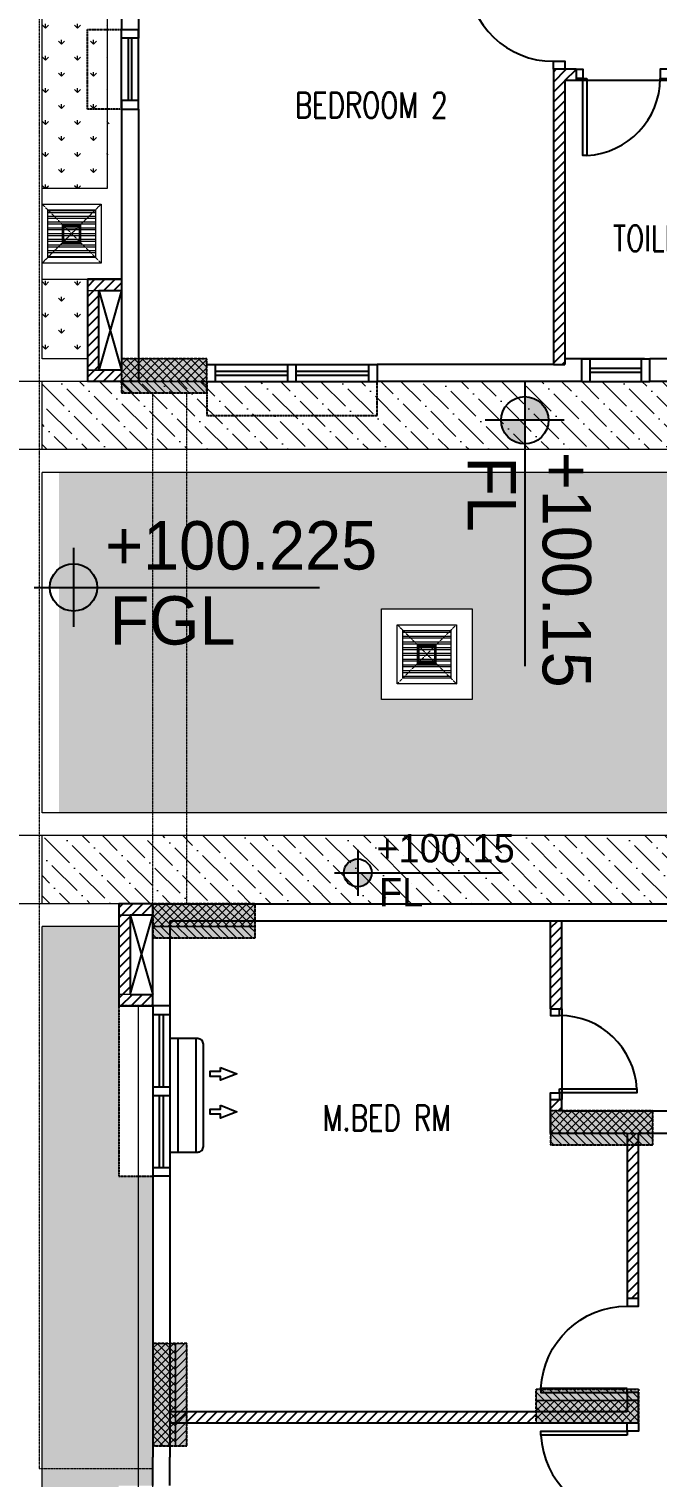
# Model space of a CAD drawing. Header units: millimetres. Extents: x 7964926 to 16080295, y -6277184 to -2986664.
# Drawn here: x 8061721 to 8067249, y -3132235 to -3119480 of the extents above; entities that cross this region are included whole.
import ezdxf

# ---------------------------------------------------------------- set-up
doc = ezdxf.new("R2010")
doc.units = ezdxf.units.MM
doc.header["$LTSCALE"] = 2000
doc.header["$MEASUREMENT"] = 0
for name, pattern in [('( Hidden )', [0.375, 0.25, -0.125]), ('1', [0, 0, 0]), ('DASHED2', [0.375, 0.25, -0.125]), ('HIDDEN', [0.375, 0.25, -0.125])]:
    doc.linetypes.add(name, pattern=pattern)
for name, color, linetype in [('a-AC units', 7, 'Continuous'), ('a-chajja', 2, 'HIDDEN'), ('a-col', 8, 'DASHED2'), ('a-cutout', 8, 'Continuous'), ('a-door', 8, 'Continuous'), ('a-ele 1', 8, 'Continuous'), ('a-hat col', 252, 'Continuous'), ('a-hatch wall', 8, 'Continuous'), ('a-text m', 8, 'Continuous'), ('a-tile drop', 1, 'Continuous'), ('a-wall', 8, 'Continuous'), ('a-window', 8, 'Continuous'), ('L-FL', 7, 'Continuous')]:
    doc.layers.add(name, color=color, linetype=linetype)
for name, color, linetype, lineweight in [('L - paving', 9, 'Continuous', 5), ('L-CHAMBERS', 50, 'Continuous', 5), ('L-CORECUT', 4, 'Continuous', 5), ('L-ELE 1', 24, 'Continuous', 20), ('L-ELE 2', 30, 'Continuous', 15), ('L-Paver 400x400', 250, '1', 13), ('L-SHRUBS', 96, 'Continuous', 18), ('STR-Capital', 8, 'Continuous', 15), ('STR-Column', 250, 'Continuous', 15), ('STR-Column Hatch', 250, 'Continuous', 15), ('STR-Podium Beam', 8, 'Continuous', 15), ('STR-RCC Up Stand', 250, 'Continuous', 15)]:
    doc.layers.add(name, color=color, linetype=linetype, lineweight=lineweight)
doc.styles.add('a-100 txt m', font='romans.shx', dxfattribs={"width": 0.75, "height": 300})
doc.styles.add('Century Gothic', font='GOTHIC.TTF')
doc.styles.get("Standard").update_dxf_attribs({"font": 'romans.shx', "width": 0.75})
pattern_1 = [(45, (1424320.437, 166168.526), (-44.1941738, 44.1941738), [])]
pattern_2 = [(45, (5551526.44, -3628898.786), (-35.3553391, 35.3553391), []), (135, (5551526.44, -3628898.786), (-35.3553391, -35.3553391), [])]
pattern_3 = [(315, (7565697.237, -611100.35), (35.3553391, 35.3553391), []), (45, (7565697.237, -611100.35), (-35.3553391, 35.3553391), [])]
pattern_4 = [(315, (7565972.237, -615900.35), (35.3553391, 35.3553391), []), (45, (7565972.237, -615900.35), (-35.3553391, 35.3553391), [])]
pattern_5 = [(315, (7569472.237, -617725.35), (35.3553391, 35.3553391), []), (45, (7569472.237, -617725.35), (-35.3553391, 35.3553391), [])]
pattern_6 = [(315, (7569247.237, -620275.35), (35.3553391, 35.3553391), []), (45, (7569247.237, -620275.35), (-35.3553391, 35.3553391), [])]
pattern_7 = [(45, (5565638.427, -3520768.836), (-35.3553391, 35.3553391), [])]
pattern_8 = [(315, (7674102.187, -630012.335), (35.3553391, 35.3553391), [])]
pattern_9 = [(315, (7677602.187, -631837.335), (35.3553391, 35.3553391), [])]
pattern_10 = [(315, (7677377.186, -634087.335), (35.3553391, 35.3553391), [])]
pattern_11 = [(315, (7673827.187, -625212.335), (35.3553391, 35.3553391), [])]
pattern_12 = [(0, (63222.506, 26986.99), (1e-14, 50.625), []), (0, (63239.38, 26970.116), (1e-14, 50.625), [])]

# ---------------------------------------------------------------- blocks, each defined once
blk = doc.blocks.new('basement - column')
at = {"layer": 'a-hat col'}
h = blk.add_hatch(color=256, dxfattribs=at)
h.dxf.hatch_style = 1
h.paths.add_polyline_path([(75200, -36324), (74450, -36324), (74450, -36624), (75200, -36624)])
h = blk.add_hatch(color=256, dxfattribs=at)
h.dxf.hatch_style = 1
h.paths.add_polyline_path([(75625, -41124), (74725, -41124), (74725, -41424), (75625, -41424)])
h = blk.add_hatch(color=256, dxfattribs=at)
h.dxf.hatch_style = 1
h.paths.add_polyline_path([(79125, -42949), (78225, -42949), (78225, -43249), (79125, -43249)])
h = blk.add_hatch(color=256, dxfattribs=at)
h.dxf.hatch_style = 1
h.paths.add_polyline_path([(75025, -44999), (74725, -44999), (74725, -45899), (75025, -45899)])
h = blk.add_hatch(color=256, dxfattribs=at)
h.dxf.hatch_style = 1
h.paths.add_polyline_path([(78100, -45399), (79000, -45399), (79000, -45699), (78100, -45699)])
at = {"layer": 'a-col', "linetype": 'DASHED2', "ltscale": 0.001}
for points in [[(74450, -36324), (74450, -36624), (75200, -36624), (75200, -36324)], [(74725, -41124), (74725, -41424), (75625, -41424), (75625, -41124)], [(78225, -42949), (78225, -43249), (79125, -43249), (79125, -42949)], [(74725, -45899), (75025, -45899), (75025, -44999), (74725, -44999)], [(78100, -45399), (79000, -45399), (79000, -45699), (78100, -45699)]]:
    blk.add_lwpolyline(points, close=True, dxfattribs=at)
blk = doc.blocks.new('finish lvl')
h = blk.add_hatch(color=256)
edge = h.paths.add_edge_path()
edge.add_ellipse((0.0378, 0.003), major_axis=(-0.0305, 0.0305), ratio=1, start_angle=-45, end_angle=45)
edge.add_line((-0.0053, 0.003), (0.0378, 0.003))
edge.add_line((0.0378, 0.003), (0.0378, 0.0461))
edge = h.paths.add_edge_path()
edge.add_ellipse((0.0378, 0.003), major_axis=(-0.0305, 0.0305), ratio=1, start_angle=135, end_angle=225)
edge.add_line((0.0809, 0.003), (0.0378, 0.003))
edge.add_line((0.0378, 0.003), (0.0378, -0.0401))
for p, q in [((0.0378, 0.0748), (0.0378, -0.0688)), ((-0.034, 0.003), (0.4857, 0.003))]:
    blk.add_line(p, q)
blk.add_ellipse((0.0378, 0.003), major_axis=(-0.0305, 0.0305), ratio=1, start_param=1.570796326794534, end_param=7.85398163397412)
at = {"layer": 'L-FL'}
for tag, p in [('%%P0.00', (0.1256, 0.0357)), ('FIN.LVL.', (0.1075, -0.103))]:
    blk.add_attdef(tag, p, '', height=0.08, dxfattribs=at)
blk = doc.blocks.new('*U160')
for points in [[(0, 80), (60, 80), (60, 0), (0, 0)], [(800, 80), (740, 80), (740, 0), (800, 0)]]:
    blk.add_lwpolyline(points)
blk.add_lwpolyline([(95, 0), (95, -679), (60, -679), (60, 0)], close=True)
blk.add_arc((57, 2), 683, 273.153, 359.7973)
blk = doc.blocks.new('*U161')
blk.add_line((70, 0), (70, 0))
blk.add_lwpolyline([(795, 100), (795, 859), (830, 859), (830, 100)], close=True)
for points in [[(0, 100), (70, 100), (70, 0), (0, 0)], [(900, 0), (830, 0), (830, 100), (900, 100)]]:
    blk.add_lwpolyline(points)
blk.add_arc((830, 100), 760, 92.6396, 180)
blk = doc.blocks.new('AC IDU')
at = {"color": 8}
for p, q in [((419493, 283872), (419493, 284872)), ((419651, 283872), (419651, 284872))]:
    blk.add_line(p, q, dxfattribs=at)
blk.add_lwpolyline([(419423, 284872), (419668, 284872, -0.414214), (419718, 284822), (419718, 283922, -0.414214), (419668, 283872), (419423, 283872)], format="xyb", close=True, dxfattribs=at)
at = {"color": 252}
for points in [[(419867, 284460), (420012, 284516), (419867, 284573), (419867, 284539), (419776, 284539), (419776, 284494), (419867, 284494)], [(419867, 284126), (420012, 284183), (419867, 284239), (419867, 284205), (419776, 284205), (419776, 284160), (419867, 284160)]]:
    blk.add_lwpolyline(points, close=True, dxfattribs=at)
blk = doc.blocks.new('block 2')
at = {"layer": 'a-hatch wall'}
h = blk.add_hatch(dxfattribs=at)
h.set_pattern_fill('ANSI31', color=256, scale=500)
h.set_pattern_definition(pattern_1)
h.paths.add_polyline_path([(8144019, -2883280), (8144119, -2883280), (8144119, -2883180), (8143919, -2883180), (8143919, -2883630), (8143919, -2885150), (8143919, -2885600), (8143919, -2885780), (8144019, -2885780)])
h = blk.add_hatch(dxfattribs=at)
h.set_pattern_fill('ANSI31', color=256, scale=500)
h.set_pattern_definition(pattern_1)
h.paths.add_polyline_path([(8140119, -2885830), (8139919, -2885830), (8139919, -2885130), (8140119, -2885130), (8140119, -2885030), (8139819, -2885030), (8139819, -2885930), (8140119, -2885930)])
h = blk.add_hatch(dxfattribs=at)
h.set_pattern_fill('ANSI31', color=256, scale=500)
h.set_pattern_definition(pattern_1)
h.paths.add_polyline_path([(8140194, -2890630), (8140394, -2890630), (8140394, -2890530), (8140094, -2890530), (8140094, -2891430), (8140394, -2891430), (8140394, -2891330), (8140194, -2891330)])
h = blk.add_hatch(dxfattribs=at)
h.set_pattern_fill('ANSI31', color=256, scale=500)
h.set_pattern_definition(pattern_1)
h.paths.add_polyline_path([(8143994, -2890680), (8143894, -2890680), (8143894, -2891455), (8143994, -2891455)])
h = blk.add_hatch(dxfattribs=at)
h.set_pattern_fill('ANSI31', color=256, scale=500)
h.set_pattern_definition(pattern_1)
h.paths.add_polyline_path([(8143994, -2892255), (8143894, -2892255), (8143894, -2892355), (8143994, -2892355)])
h = blk.add_hatch(dxfattribs=at)
h.set_pattern_fill('ANSI31', color=256, scale=500)
h.set_pattern_definition(pattern_1)
h.paths.add_polyline_path([(8144669, -2892555), (8144569, -2892555), (8144569, -2894005), (8144669, -2894005)])
h = blk.add_hatch(dxfattribs=at)
h.set_pattern_fill('ANSI31', color=256, scale=500)
h.set_pattern_definition(pattern_1)
h.paths.add_polyline_path([(8143769, -2895005), (8140594, -2895005), (8140594, -2895105), (8143769, -2895105)])
at = {"layer": 'a-chajja', "ltscale": 0.005}
for points in [[(8140119, -2883530), (8139819, -2883530), (8139819, -2882830), (8140119, -2882830)], [(8140869, -2885930), (8140869, -2886230), (8142369, -2886230), (8142369, -2885930)], [(8140394, -2891430), (8140094, -2891430), (8140094, -2892930), (8140394, -2892930)]]:
    blk.add_lwpolyline(points, dxfattribs=at)
at = {"layer": 'a-cutout', "linetype": 'HIDDEN', "ltscale": 1000}
for p, q in [((8140119, -2885130), (8139919, -2885830)), ((8139919, -2885130), (8140119, -2885830)), ((8140194, -2890630), (8140394, -2891330)), ((8140194, -2891330), (8140394, -2890630))]:
    blk.add_line(p, q, dxfattribs=at)
at = {"layer": 'a-tile drop', "color": 8}
for p, q in [((8144919, -2883280), (8144119, -2883280)), ((8143994, -2891455), (8143994, -2892255))]:
    blk.add_line(p, q, dxfattribs=at)
at = {"layer": 'a-wall'}
for p, q in [((8140119, -2882130), (8140119, -2882830)), ((8140269, -2882280), (8140269, -2882830)), ((8140119, -2882830), (8140269, -2882830)), ((8143919, -2883180), (8143919, -2885780)), ((8144119, -2883180), (8143919, -2883180)), ((8144119, -2883180), (8144119, -2883280)), ((8144019, -2883280), (8144019, -2885780)), ((8144119, -2883280), (8144019, -2883280)), ((8140119, -2883530), (8140269, -2883530)), ((8140119, -2883530), (8140119, -2885830)), ((8140119, -2883530), (8140269, -2883530)), ((8140269, -2883530), (8140269, -2885930)), ((8140119, -2885030), (8139819, -2885030)), ((8139819, -2885030), (8139819, -2885930)), ((8140119, -2885030), (8140119, -2885030)), ((8140269, -2885030), (8140269, -2885780)), ((8139919, -2885830), (8139919, -2885130)), ((8139919, -2885130), (8140119, -2885130)), ((8144720, -2885730), (8144019, -2885730)), ((8144169, -2885930), (8144169, -2885730)), ((8145569, -2885730), (8144769, -2885730)), ((8144769, -2885930), (8144769, -2885730)), ((8140119, -2885830), (8139919, -2885830)), ((8142369, -2885780), (8142369, -2885930)), ((8143919, -2885780), (8142369, -2885780)), ((8143919, -2885780), (8144019, -2885780)), ((8140269, -2885930), (8139819, -2885930)), ((8144169, -2885930), (8142369, -2885930)), ((8145819, -2885930), (8144769, -2885930)), ((8140394, -2890530), (8140094, -2890530)), ((8140094, -2890530), (8140094, -2891430)), ((8140394, -2890530), (8146669, -2890530)), ((8140394, -2891430), (8140394, -2890530)), ((8140394, -2890630), (8140194, -2890630)), ((8140194, -2890630), (8140194, -2891330)), ((8140544, -2890680), (8140544, -2891430)), ((8140544, -2890680), (8146444, -2890680)), ((8143894, -2891455), (8143894, -2890680)), ((8143994, -2891455), (8143994, -2890680)), ((8140194, -2891330), (8140394, -2891330)), ((8140094, -2891430), (8140394, -2891430)), ((8140544, -2891430), (8140394, -2891430)), ((8143894, -2891455), (8143994, -2891455)), ((8143894, -2892555), (8143894, -2892255)), ((8143894, -2892255), (8143994, -2892255)), ((8143994, -2892355), (8143994, -2892255)), ((8143994, -2892355), (8146444, -2892355)), ((8144569, -2892555), (8143894, -2892555)), ((8144569, -2892555), (8144569, -2894005)), ((8149244, -2892555), (8144669, -2892555)), ((8144669, -2894005), (8144669, -2892555)), ((8140394, -2892930), (8140394, -2895405)), ((8140544, -2892930), (8140394, -2892930)), ((8140544, -2892930), (8140544, -2895405)), ((8144569, -2894005), (8144669, -2894005)), ((8140544, -2894405), (8140544, -2895005)), ((8144569, -2894905), (8144569, -2895005)), ((8144669, -2894905), (8144569, -2894905)), ((8144669, -2895105), (8144669, -2894905)), ((8140394, -2895005), (8140394, -2895405)), ((8144569, -2895005), (8140544, -2895005)), ((8140544, -2895105), (8140544, -2895405)), ((8144669, -2895105), (8140544, -2895105)), ((8140394, -2895655), (8140394, -2895405)), ((8140544, -2895655), (8140544, -2895405))]:
    blk.add_line(p, q, dxfattribs=at)
at = {"layer": 'a-window'}
for p, q in [((8140119, -2883530), (8140119, -2882830)), ((8140179, -2883455), (8140179, -2882905)), ((8140209, -2883455), (8140209, -2882905)), ((8140269, -2883530), (8140269, -2882830)), ((8144169, -2885730), (8144769, -2885730)), ((8144244, -2885930), (8144244, -2885730)), ((8144694, -2885930), (8144694, -2885730)), ((8140869, -2885780), (8142369, -2885780)), ((8140944, -2885930), (8140944, -2885780)), ((8140944, -2885838), (8141581, -2885838)), ((8140944, -2885873), (8141581, -2885873)), ((8141581, -2885930), (8141581, -2885780)), ((8141656, -2885930), (8141656, -2885780)), ((8141656, -2885838), (8142294, -2885838)), ((8141656, -2885873), (8142294, -2885873)), ((8142294, -2885930), (8142294, -2885780)), ((8144244, -2885813), (8144694, -2885813)), ((8144244, -2885848), (8144694, -2885848)), ((8140869, -2885930), (8142369, -2885930)), ((8144169, -2885930), (8144769, -2885930)), ((8140394, -2891430), (8140394, -2892930)), ((8140544, -2891430), (8140544, -2892930)), ((8140394, -2891505), (8140544, -2891505)), ((8140451, -2891505), (8140451, -2892143)), ((8140486, -2891505), (8140486, -2892143)), ((8140394, -2892143), (8140544, -2892143)), ((8140394, -2892218), (8140544, -2892218)), ((8140451, -2892218), (8140451, -2892855)), ((8140486, -2892218), (8140486, -2892855)), ((8140394, -2892855), (8140544, -2892855))]:
    blk.add_line(p, q, dxfattribs=at)
for points in [[(8140269, -2882830), (8140269, -2882905), (8140119, -2882905), (8140119, -2882830)], [(8140269, -2883530), (8140269, -2883455), (8140119, -2883455), (8140119, -2883530)]]:
    blk.add_lwpolyline(points, dxfattribs=at)
at = {"layer": 'a-AC units', "xscale": -1, "rotation": 180}
blk.add_blockref('AC IDU', (7721121, -2607846), dxfattribs=at)
at = {"layer": 'a-door', "rotation": 90}
for name, p in [('*U161', (8144019, -2883180)), ('*U160', (8143974, -2892255)), ('*U161', (8144669, -2896005))]:
    blk.add_blockref(name, p, dxfattribs=at)
at = {"layer": 'a-door'}
blk.add_blockref('*U160', (8144119, -2883260), dxfattribs=at)
at = {"layer": 'a-door', "xscale": -1.000000000000002, "rotation": 90}
blk.add_blockref('*U161', (8144669, -2894005), dxfattribs=at)
blk = doc.blocks.new('CHAMBERS')
at = {"layer": 'L-Paver 400x400', "true_color": 0x636466}
h = blk.add_hatch(dxfattribs=at)
h.set_pattern_fill('ANSI32', color=251, scale=135, angle=315)
h.set_pattern_definition([(0, (0.48, 1.42), (1e-14, 50.625), []), (0, (17.355, -15.46), (1e-14, 50.625), [])])
h.paths.add_polyline_path([(7999084, -3148058), (7998664, -3148058), (7998664, -3148478), (7999084, -3148478)])
at = {"layer": 'L-CHAMBERS', "color": 42}
for points in [[(7999274, -3148668), (7998474, -3148668), (7998474, -3147868), (7999274, -3147868)], [(7999134, -3148528), (7998614, -3148528), (7998614, -3148008), (7999134, -3148008)], [(7999084, -3148478), (7998664, -3148478), (7998664, -3148058), (7999084, -3148058)]]:
    blk.add_lwpolyline(points, close=True, dxfattribs=at)
at = {"layer": 'L-Paver 400x400', "color": 251, "linetype": '( Hidden )', "ltscale": 0.005, "true_color": 0x636466}
for p, q in [((7998614, -3148008), (7999134, -3148528)), ((7998614, -3148528), (7999134, -3148008))]:
    blk.add_line(p, q, dxfattribs=at)

msp = doc.modelspace()

# ---------------------------------------------------------------- hatches: boundary and pattern name
at = {"layer": 'L - paving'}
h = msp.add_hatch(dxfattribs=at)
h.set_pattern_fill('ANSI36', color=256, scale=1000, angle=90)
h.set_pattern_definition([(135, (-1704.11, 200), (-243.067956, 66.2912607), [312.5, -62.5, 0, -62.5])])
h.paths.add_polyline_path([(8070211.3, -3122585), (8066481.9, -3122585), (8066481.9, -3122585), (8065581.9, -3122585), (8063286.3, -3122585), (8063082, -3122585), (8062236.3, -3122585), (8062032.5, -3122585), (8061892, -3122585), (8061858.8, -3122585), (8061829.9, -3122585), (8061836.3, -3122585), (8061836.3, -3122885), (8061836.3, -3123185), (8070211.3, -3123185)])
h = msp.add_hatch(dxfattribs=at)
h.set_pattern_fill('ANSI36', color=256, scale=1000, angle=90)
h.set_pattern_definition([(135, (0.13, -1e-05), (-243.067956, 66.2912607), [312.5, -62.5, 0, -62.5])])
h.paths.add_polyline_path([(8068411.3, -3126585), (8061836.3, -3126585), (8061836.3, -3127185), (8062511.3, -3127185), (8068411.3, -3127185)])
at = {"layer": 'L-Paver 400x400', "true_color": 0x636466}
h = msp.add_hatch(dxfattribs=at)
h.set_pattern_fill('ANSI32', color=251, scale=135, angle=315)
h.set_pattern_definition(pattern_12)
h.paths.add_polyline_path([(8062306.3, -3121072.1), (8061886.3, -3121072.1), (8061886.3, -3121492.1), (8062306.3, -3121492.1)])
h = msp.add_hatch(dxfattribs=at)
h.set_pattern_fill('ANSI32', color=251, scale=135, angle=315)
h.set_pattern_definition(pattern_12)
h.paths.add_polyline_path([(8062306.3, -3121072.1), (8061886.3, -3121072.1), (8061886.3, -3121492.1), (8062306.3, -3121492.1)])
at = {"layer": 'L-SHRUBS'}
h = msp.add_hatch(dxfattribs=at)
h.set_pattern_fill('GRASS', color=256, scale=200)
h.paths.add_polyline_path([(8062536.3, -3121682.1), (8061836.3, -3121682.1), (8061836.3, -3122385), (8062236.3, -3122385), (8062236.3, -3121685), (8062536.3, -3121685)])
h.paths.add_polyline_path([(8061836.3, -3120882.1), (8062411.1, -3120882.1), (8062429, -3120185), (8062411.1, -3120185), (8062411.1, -3119485), (8062411.1, -3119485), (8062411.1, -3119085), (8062411.3, -3119085), (8062411.3, -3118785), (8062536.3, -3115885), (8062236.3, -3115885), (8062236.3, -3115185), (8061836.3, -3115185)])
h = msp.add_hatch(dxfattribs=at)
h.set_pattern_fill('GRASS', color=256, scale=200)
h.paths.add_polyline_path([(8074136.1, -3125935), (8074137, -3124989), (8069611.3, -3124984.3), (8069611.3, -3123385), (8061986.3, -3123385), (8061986.3, -3126385), (8068411.3, -3126385), (8068411.3, -3126060), (8069011.1, -3126060), (8069011.1, -3125935)])
h.paths.add_polyline_path([(8065622.8, -3125386.7), (8064822.8, -3125386.7), (8064822.8, -3124586.7), (8065622.8, -3124586.7)], flags=16)
h = msp.add_hatch(dxfattribs=at)
h.set_pattern_fill('GRASS', color=256, scale=200)
edge = h.paths.add_edge_path()
edge.add_line((8062511.3, -3135410), (8062511.3, -3134510))
edge.add_line((8062511.3, -3134510), (8062811.2, -3134510))
edge.add_line((8062811.2, -3134510), (8062811.2, -3134510))
edge.add_line((8062811.2, -3134510), (8062811.2, -3133010))
edge.add_line((8062811.2, -3133010), (8062511.3, -3133010))
edge.add_line((8062511.3, -3133010), (8062511.3, -3132310))
edge.add_line((8062511.3, -3132310), (8062811.3, -3132310))
edge.add_line((8062811.3, -3132310), (8062811.3, -3131960))
edge.add_line((8062811.3, -3131960), (8062811.2, -3131960))
edge.add_line((8062811.2, -3131960), (8062811.2, -3131060))
edge.add_line((8062811.2, -3131060), (8062811.2, -3129585))
edge.add_line((8062811.2, -3129585), (8062511.3, -3129585))
edge.add_line((8062511.3, -3129585), (8062511.3, -3128085))
edge.add_line((8062511.3, -3128085), (8062511.3, -3127385))
edge.add_line((8062511.3, -3127385), (8061986.3, -3127385))
edge.add_line((8061986.3, -3127385), (8061836.3, -3127385))
edge.add_line((8061836.3, -3127385), (8061836.3, -3137035))
edge.add_line((8061836.3, -3137035), (8061986.3, -3137035))
edge.add_arc((8063786.3, -3137035), 1800, 180, 223.98291)
edge.add_line((8062491.1, -3138285), (8062511.3, -3138285))
edge.add_line((8062511.3, -3138285), (8062511.3, -3136260))
edge.add_line((8062511.3, -3136260), (8066436.1, -3136260))
edge.add_line((8066436.1, -3136260), (8066436.2, -3135535))
edge.add_line((8066436.2, -3135535), (8062811.3, -3135535))
edge.add_line((8062811.3, -3135535), (8062511.3, -3135410))
h.paths.add_polyline_path([(8061973.6, -3136110.7), (8062773.6, -3136110.7), (8062773.6, -3135310.7), (8061973.6, -3135310.7)], flags=16)
at = {"layer": 'STR-Column Hatch'}
h = msp.add_hatch(dxfattribs=at)
h.set_pattern_fill('ANSI37', color=250, scale=400, angle=-90)
h.set_pattern_definition(pattern_3)
h.paths.add_polyline_path([(8062536.1, -3122385), (8062536.1, -3122585), (8063286.1, -3122585), (8063286.1, -3122385)])
h = msp.add_hatch(dxfattribs=at)
h.set_pattern_fill('ANSI37', color=250, scale=400, angle=-90)
h.set_pattern_definition(pattern_3)
h.paths.add_polyline_path([(8062536.1, -3122385), (8062536.1, -3122585), (8063286.1, -3122585), (8063286.1, -3122385)])
h = msp.add_hatch(dxfattribs=at)
h.set_pattern_fill('ANSI37', color=250, scale=400, angle=-90)
h.set_pattern_definition(pattern_3)
h.paths.add_polyline_path([(8062536.1, -3122385), (8062536.1, -3122585), (8063286.1, -3122585), (8063286.1, -3122385)])
h = msp.add_hatch(dxfattribs=at)
h.set_pattern_fill('ANSI37', color=250, scale=400, angle=-90)
h.set_pattern_definition(pattern_3)
h.paths.add_polyline_path([(8062536.1, -3122385), (8062536.1, -3122585), (8063286.1, -3122585), (8063286.1, -3122385)])
h = msp.add_hatch(dxfattribs=at)
h.set_pattern_fill('ANSI31', color=250, scale=400, angle=-90)
h.set_pattern_definition(pattern_11)
h.paths.add_polyline_path([(8062536.1, -3122585), (8062536.1, -3122685), (8063286.1, -3122685), (8063286.1, -3122585)])
h = msp.add_hatch(dxfattribs=at)
h.set_pattern_fill('ANSI31', color=250, scale=400, angle=-90)
h.set_pattern_definition(pattern_11)
h.paths.add_polyline_path([(8062536.1, -3122585), (8062536.1, -3122685), (8063286.1, -3122685), (8063286.1, -3122585)])
h = msp.add_hatch(dxfattribs=at)
h.set_pattern_fill('ANSI37', color=250, scale=400, angle=-90)
h.set_pattern_definition(pattern_4)
h.paths.add_polyline_path([(8062811.1, -3127185), (8062811.1, -3127385), (8063711.1, -3127385), (8063711.1, -3127185)])
h = msp.add_hatch(dxfattribs=at)
h.set_pattern_fill('ANSI37', color=250, scale=400, angle=-90)
h.set_pattern_definition(pattern_4)
h.paths.add_polyline_path([(8062811.1, -3127185), (8062811.1, -3127385), (8063711.1, -3127385), (8063711.1, -3127185)])
h = msp.add_hatch(dxfattribs=at)
h.set_pattern_fill('ANSI37', color=250, scale=400, angle=-90)
h.set_pattern_definition(pattern_4)
h.paths.add_polyline_path([(8062811.1, -3127185), (8062811.1, -3127385), (8063711.1, -3127385), (8063711.1, -3127185)])
h = msp.add_hatch(dxfattribs=at)
h.set_pattern_fill('ANSI37', color=250, scale=400, angle=-90)
h.set_pattern_definition(pattern_4)
h.paths.add_polyline_path([(8062811.1, -3127185), (8062811.1, -3127385), (8063711.1, -3127385), (8063711.1, -3127185)])
h = msp.add_hatch(dxfattribs=at)
h.set_pattern_fill('ANSI31', color=250, scale=400, angle=-90)
h.set_pattern_definition(pattern_8)
h.paths.add_polyline_path([(8062811.1, -3127385), (8062811.1, -3127485), (8063711.1, -3127485), (8063711.1, -3127385)])
h = msp.add_hatch(dxfattribs=at)
h.set_pattern_fill('ANSI31', color=250, scale=400, angle=-90)
h.set_pattern_definition(pattern_8)
h.paths.add_polyline_path([(8062811.1, -3127385), (8062811.1, -3127485), (8063711.1, -3127485), (8063711.1, -3127385)])
h = msp.add_hatch(dxfattribs=at)
h.set_pattern_fill('ANSI37', color=250, scale=400, angle=-90)
h.set_pattern_definition(pattern_5)
h.paths.add_polyline_path([(8066311.1, -3129010), (8066311.1, -3129210), (8067211.1, -3129210), (8067211.1, -3129010)])
h = msp.add_hatch(dxfattribs=at)
h.set_pattern_fill('ANSI37', color=250, scale=400, angle=-90)
h.set_pattern_definition(pattern_5)
h.paths.add_polyline_path([(8066311.1, -3129010), (8066311.1, -3129210), (8067211.1, -3129210), (8067211.1, -3129010)])
h = msp.add_hatch(dxfattribs=at)
h.set_pattern_fill('ANSI37', color=250, scale=400, angle=-90)
h.set_pattern_definition(pattern_5)
h.paths.add_polyline_path([(8066311.1, -3129010), (8066311.1, -3129210), (8067211.1, -3129210), (8067211.1, -3129010)])
h = msp.add_hatch(dxfattribs=at)
h.set_pattern_fill('ANSI37', color=250, scale=400, angle=-90)
h.set_pattern_definition(pattern_5)
h.paths.add_polyline_path([(8066311.1, -3129010), (8066311.1, -3129210), (8067211.1, -3129210), (8067211.1, -3129010)])
h = msp.add_hatch(dxfattribs=at)
h.set_pattern_fill('ANSI31', color=250, scale=400, angle=-90)
h.set_pattern_definition(pattern_9)
h.paths.add_polyline_path([(8066311.1, -3129210), (8066311.1, -3129310), (8067211.1, -3129310), (8067211.1, -3129210)])
h = msp.add_hatch(dxfattribs=at)
h.set_pattern_fill('ANSI31', color=250, scale=400, angle=-90)
h.set_pattern_definition(pattern_9)
h.paths.add_polyline_path([(8066311.1, -3129210), (8066311.1, -3129310), (8067211.1, -3129310), (8067211.1, -3129210)])
h = msp.add_hatch(dxfattribs=at)
h.set_pattern_fill('ANSI37', color=250, scale=400)
h.set_pattern_definition(pattern_2)
h.paths.add_polyline_path([(8062811.1, -3131960), (8063011.1, -3131960), (8063011.1, -3131060), (8062811.1, -3131060)])
h = msp.add_hatch(dxfattribs=at)
h.set_pattern_fill('ANSI37', color=250, scale=400)
h.set_pattern_definition(pattern_2)
h.paths.add_polyline_path([(8062811.1, -3131960), (8063011.1, -3131960), (8063011.1, -3131060), (8062811.1, -3131060)])
h = msp.add_hatch(dxfattribs=at)
h.set_pattern_fill('ANSI37', color=250, scale=400)
h.set_pattern_definition(pattern_2)
h.paths.add_polyline_path([(8062811.1, -3131960), (8063011.1, -3131960), (8063011.1, -3131060), (8062811.1, -3131060)])
h = msp.add_hatch(dxfattribs=at)
h.set_pattern_fill('ANSI37', color=250, scale=400)
h.set_pattern_definition(pattern_2)
h.paths.add_polyline_path([(8062811.1, -3131960), (8063011.1, -3131960), (8063011.1, -3131060), (8062811.1, -3131060)])
h = msp.add_hatch(dxfattribs=at)
h.set_pattern_fill('ANSI31', color=250, scale=400)
h.set_pattern_definition(pattern_7)
h.paths.add_polyline_path([(8063011.1, -3131960), (8063111.1, -3131960), (8063111.1, -3131060), (8063011.1, -3131060)])
h = msp.add_hatch(dxfattribs=at)
h.set_pattern_fill('ANSI31', color=250, scale=400)
h.set_pattern_definition(pattern_7)
h.paths.add_polyline_path([(8063011.1, -3131960), (8063111.1, -3131960), (8063111.1, -3131060), (8063011.1, -3131060)])
h = msp.add_hatch(dxfattribs=at)
h.set_pattern_fill('ANSI31', color=250, scale=400, angle=-90)
h.set_pattern_definition(pattern_10)
h.paths.add_polyline_path([(8066186.1, -3131460), (8066186.1, -3131560), (8067086.1, -3131560), (8067086.1, -3131460)])
h = msp.add_hatch(dxfattribs=at)
h.set_pattern_fill('ANSI31', color=250, scale=400, angle=-90)
h.set_pattern_definition(pattern_10)
h.paths.add_polyline_path([(8066186.1, -3131460), (8066186.1, -3131560), (8067086.1, -3131560), (8067086.1, -3131460)])
h = msp.add_hatch(dxfattribs=at)
h.set_pattern_fill('ANSI37', color=250, scale=400, angle=-90)
h.set_pattern_definition(pattern_6)
h.paths.add_polyline_path([(8066186.1, -3131560), (8066186.1, -3131760), (8067086.1, -3131760), (8067086.1, -3131560)])
h = msp.add_hatch(dxfattribs=at)
h.set_pattern_fill('ANSI37', color=250, scale=400, angle=-90)
h.set_pattern_definition(pattern_6)
h.paths.add_polyline_path([(8066186.1, -3131560), (8066186.1, -3131760), (8067086.1, -3131760), (8067086.1, -3131560)])
h = msp.add_hatch(dxfattribs=at)
h.set_pattern_fill('ANSI37', color=250, scale=400, angle=-90)
h.set_pattern_definition(pattern_6)
h.paths.add_polyline_path([(8066186.1, -3131560), (8066186.1, -3131760), (8067086.1, -3131760), (8067086.1, -3131560)])
h = msp.add_hatch(dxfattribs=at)
h.set_pattern_fill('ANSI37', color=250, scale=400, angle=-90)
h.set_pattern_definition(pattern_6)
h.paths.add_polyline_path([(8066186.1, -3131560), (8066186.1, -3131760), (8067086.1, -3131760), (8067086.1, -3131560)])

# ---------------------------------------------------------------- linework, layer by layer
at = {"layer": 'L-CHAMBERS', "color": 42}
msp.add_lwpolyline([(8061836.3, -3120882.1), (8062411.3, -3120882.1)], dxfattribs=at)
for points in [[(8062356.3, -3121542.1), (8061836.3, -3121542.1), (8061836.3, -3121022.1), (8062356.3, -3121022.1)], [(8062356.3, -3121542.1), (8061836.3, -3121542.1), (8061836.3, -3121022.1), (8062356.3, -3121022.1)], [(8062306.3, -3121492.1), (8061886.3, -3121492.1), (8061886.3, -3121072.1), (8062306.3, -3121072.1)], [(8062306.3, -3121492.1), (8061886.3, -3121492.1), (8061886.3, -3121072.1), (8062306.3, -3121072.1)]]:
    msp.add_lwpolyline(points, close=True, dxfattribs=at)
at = {"layer": 'L-CORECUT', "const_width": 25}
for points in [[(8062020.3, -3121210), (8062170.3, -3121210), (8062170.3, -3121360), (8062020.3, -3121360)], [(8062020.3, -3121210), (8062170.3, -3121210), (8062170.3, -3121360), (8062020.3, -3121360)], [(8062020.3, -3121210), (8062170.3, -3121210), (8062170.3, -3121360), (8062020.3, -3121360)], [(8062020.3, -3121210), (8062170.3, -3121210), (8062170.3, -3121360), (8062020.3, -3121360)], [(8065146.9, -3124914.5), (8065296.9, -3124914.5), (8065296.9, -3125064.5), (8065146.9, -3125064.5)]]:
    msp.add_lwpolyline(points, close=True, dxfattribs=at)
at = {"layer": 'L-ELE 1'}
for p, q in [((8062236.3, -3122585), (8061636.3, -3122585)), ((8069811.3, -3123185), (8061636.3, -3123185)), ((8068411.3, -3126585), (8061636.3, -3126585)), ((8062511.3, -3127185), (8061636.3, -3127185))]:
    msp.add_line(p, q, dxfattribs=at)
at = {"layer": 'L-ELE 2'}
for p, q in [((8061836.3, -3122385), (8061836.3, -3115185)), ((8062236.3, -3121685), (8061836.3, -3121685)), ((8062236.3, -3122385), (8061836.3, -3122385)), ((8061836.3, -3123185), (8061836.3, -3122585)), ((8061836.3, -3126385), (8061836.3, -3123385)), ((8069611.3, -3123385), (8061836.3, -3123385)), ((8068411.3, -3126385), (8061836.3, -3126385)), ((8061836.3, -3127185), (8061836.3, -3126585)), ((8061836.3, -3137035), (8061836.3, -3127385)), ((8062511.3, -3127385), (8061836.3, -3127385))]:
    msp.add_line(p, q, dxfattribs=at)
for points in [[(8062411.1, -3120882.1), (8062411.1, -3118785)], [(8062411.3, -3120882.1), (8062411.3, -3118785)], [(8061836.3, -3120882.1), (8062411.3, -3120882.1)], [(8062686.1, -3134510), (8062686.1, -3128085)], [(8075686.3, -3136260), (8066561.1, -3136260), (8066561.3, -3135410), (8062811.1, -3135410), (8062811.1, -3128085)]]:
    msp.add_lwpolyline(points, dxfattribs=at)
at = {"layer": 'L-Paver 400x400', "color": 251, "linetype": '( Hidden )', "ltscale": 0.005, "true_color": 0x636466}
for p, q in [((8061836.3, -3121022.1), (8062356.3, -3121542.1)), ((8061836.3, -3121542.1), (8062356.3, -3121022.1)), ((8061836.3, -3121022.1), (8062356.3, -3121542.1)), ((8061836.3, -3121542.1), (8062356.3, -3121022.1))]:
    msp.add_line(p, q, dxfattribs=at)
at = {"layer": 'STR-Capital', "linetype": 'HIDDEN', "ltscale": 0.005}
for p, q in [((8061811.1, -3087360), (8061811.1, -3132159.6)), ((8061811.1, -3087360), (8061811.1, -3132159.6)), ((8061811.1, -3132159.6), (8062811.1, -3132159.6)), ((8061811.1, -3132159.6), (8062811.1, -3132159.6))]:
    msp.add_line(p, q, dxfattribs=at)
at = {"layer": 'STR-Column', "color": 8}
for points in [[(8062536.1, -3122385), (8062536.1, -3122585), (8063286.1, -3122585), (8063286.1, -3122385)], [(8062536.1, -3122385), (8062536.1, -3122585), (8063286.1, -3122585), (8063286.1, -3122385)], [(8062536.1, -3122385), (8062536.1, -3122585), (8063286.1, -3122585), (8063286.1, -3122385)], [(8062536.1, -3122385), (8062536.1, -3122585), (8063286.1, -3122585), (8063286.1, -3122385)], [(8062536.1, -3122585), (8062536.1, -3122685), (8063286.1, -3122685), (8063286.1, -3122585)], [(8062536.1, -3122585), (8062536.1, -3122685), (8063286.1, -3122685), (8063286.1, -3122585)], [(8062811.1, -3127185), (8062811.1, -3127385), (8063711.1, -3127385), (8063711.1, -3127185)], [(8062811.1, -3127185), (8062811.1, -3127385), (8063711.1, -3127385), (8063711.1, -3127185)], [(8062811.1, -3127185), (8062811.1, -3127385), (8063711.1, -3127385), (8063711.1, -3127185)], [(8062811.1, -3127185), (8062811.1, -3127385), (8063711.1, -3127385), (8063711.1, -3127185)], [(8062811.1, -3127385), (8062811.1, -3127485), (8063711.1, -3127485), (8063711.1, -3127385)], [(8062811.1, -3127385), (8062811.1, -3127485), (8063711.1, -3127485), (8063711.1, -3127385)], [(8066311.1, -3129010), (8066311.1, -3129210), (8067211.1, -3129210), (8067211.1, -3129010)], [(8066311.1, -3129010), (8066311.1, -3129210), (8067211.1, -3129210), (8067211.1, -3129010)], [(8066311.1, -3129010), (8066311.1, -3129210), (8067211.1, -3129210), (8067211.1, -3129010)], [(8066311.1, -3129010), (8066311.1, -3129210), (8067211.1, -3129210), (8067211.1, -3129010)], [(8066311.1, -3129210), (8066311.1, -3129310), (8067211.1, -3129310), (8067211.1, -3129210)], [(8066311.1, -3129210), (8066311.1, -3129310), (8067211.1, -3129310), (8067211.1, -3129210)], [(8062811.1, -3131960), (8063011.1, -3131960), (8063011.1, -3131060), (8062811.1, -3131060)], [(8062811.1, -3131960), (8063011.1, -3131960), (8063011.1, -3131060), (8062811.1, -3131060)], [(8062811.1, -3131960), (8063011.1, -3131960), (8063011.1, -3131060), (8062811.1, -3131060)], [(8062811.1, -3131960), (8063011.1, -3131960), (8063011.1, -3131060), (8062811.1, -3131060)], [(8063011.1, -3131960), (8063111.1, -3131960), (8063111.1, -3131060), (8063011.1, -3131060)], [(8063011.1, -3131960), (8063111.1, -3131960), (8063111.1, -3131060), (8063011.1, -3131060)], [(8066186.1, -3131460), (8066186.1, -3131560), (8067086.1, -3131560), (8067086.1, -3131460)], [(8066186.1, -3131460), (8066186.1, -3131560), (8067086.1, -3131560), (8067086.1, -3131460)], [(8066186.1, -3131560), (8066186.1, -3131760), (8067086.1, -3131760), (8067086.1, -3131560)], [(8066186.1, -3131560), (8066186.1, -3131760), (8067086.1, -3131760), (8067086.1, -3131560)], [(8066186.1, -3131560), (8066186.1, -3131760), (8067086.1, -3131760), (8067086.1, -3131560)], [(8066186.1, -3131560), (8066186.1, -3131760), (8067086.1, -3131760), (8067086.1, -3131560)]]:
    msp.add_lwpolyline(points, close=True, dxfattribs=at)
at = {"layer": 'STR-Podium Beam', "linetype": 'HIDDEN', "lineweight": 5, "ltscale": 0.005}
for p, q in [((8062811.1, -3127185), (8062811.1, -3122685)), ((8062811.1, -3127185), (8062811.1, -3122685)), ((8063111.1, -3127185), (8063111.1, -3122685)), ((8063111.1, -3127185), (8063111.1, -3122685))]:
    msp.add_line(p, q, dxfattribs=at)
at = {"layer": 'STR-RCC Up Stand'}
for points in [[(8062236.1, -3121685), (8062536.1, -3121685), (8062536.1, -3121785), (8062236.1, -3121785)], [(8062236.1, -3121685), (8062536.1, -3121685), (8062536.1, -3121785), (8062236.1, -3121785)], [(8062336.1, -3121785), (8062236.1, -3121785), (8062236.1, -3122485), (8062336.1, -3122485)], [(8062336.1, -3121785), (8062236.1, -3121785), (8062236.1, -3122485), (8062336.1, -3122485)], [(8062236.1, -3122585), (8062536.1, -3122585), (8062536.1, -3122485), (8062236.1, -3122485)], [(8062236.1, -3122585), (8062536.1, -3122585), (8062536.1, -3122485), (8062236.1, -3122485)], [(8062811.1, -3127285), (8062511.1, -3127285), (8062511.1, -3127185), (8062811.1, -3127185)], [(8062811.1, -3127285), (8062511.1, -3127285), (8062511.1, -3127185), (8062811.1, -3127185)], [(8062611.1, -3127985), (8062511.1, -3127985), (8062511.1, -3127285), (8062611.1, -3127285)], [(8062611.1, -3127985), (8062511.1, -3127985), (8062511.1, -3127285), (8062611.1, -3127285)], [(8062511.1, -3128085), (8062811.1, -3128085), (8062811.1, -3127985), (8062511.1, -3127985)], [(8062511.1, -3128085), (8062811.1, -3128085), (8062811.1, -3127985), (8062511.1, -3127985)]]:
    msp.add_lwpolyline(points, close=True, dxfattribs=at)

# ---------------------------------------------------------------- block references
at = {"layer": 'a-ele 1', "lineweight": 25}
msp.add_blockref('block 2', (-77582.5, -236654.6), dxfattribs=at)
at = {"layer": 'L-CHAMBERS', "color": 8}
msp.add_blockref('CHAMBERS', (66348.6, 23281), dxfattribs=at)
msp.add_blockref('CHAMBERS', (66348.6, 23281), dxfattribs=at)
at = {"layer": 'L-FL', "ltscale": 0.5}
ref = msp.add_blockref('finish lvl', (8066070.2, -3122743.8), dxfattribs=dict(at, xscale=4835.363999980464, yscale=4835.363999980464, zscale=4835.363999980464, rotation=270.0002105367014))
ref.add_attrib('FIN.LVL.', 'FL', (8065581.1, -3123244, 0), dxfattribs={"ltscale": 0.5, "height": 426.24, "rotation": 270.00021, "style": 'Century Gothic'})
ref.add_attrib('%%P0.00', '+100.15', (8066241.9, -3123205.7), dxfattribs={"ltscale": 0.5, "height": 426.24, "rotation": 270.00021, "style": 'Century Gothic'})
ref = msp.add_blockref('finish lvl', (8061930.6, -3124412.9), dxfattribs=dict(at, xscale=4835.363999980464, yscale=4835.363999980464, zscale=4835.363999980464, rotation=0.0002105369682294075))
ref.add_attrib('FIN.LVL.', 'FGL', (8062430.8, -3124902, 0), dxfattribs={"ltscale": 0.5, "height": 426.24, "rotation": 0.00021, "style": 'Century Gothic'})
ref.add_attrib('%%P0.00', '+100.225', (8062392.5, -3124241.2), dxfattribs={"ltscale": 0.5, "height": 426.24, "rotation": 0.00021, "style": 'Century Gothic'})
ref = msp.add_blockref('finish lvl', (8064507.9, -3126921.6), dxfattribs=dict(at, xscale=2835.364035036885, yscale=2835.364035036885, zscale=2835.364035036885, rotation=0.0002105369682425805))
ref.add_attrib('FIN.LVL.', 'FL', (8064801.2, -3127208.4, 0), dxfattribs={"ltscale": 0.5, "height": 249.94, "rotation": 0.00021, "style": 'Century Gothic'})
ref.add_attrib('%%P0.00', '+100.15', (8064778.7, -3126820.9), dxfattribs={"ltscale": 0.5, "height": 249.94, "rotation": 0.00021, "style": 'Century Gothic'})
at = {"layer": 'STR-Column', "ltscale": 1000}
msp.add_blockref('basement - column', (7988086.1, -3086060.7), dxfattribs=at)

# ---------------------------------------------------------------- texts
at = {"layer": 'a-text m', "char_height": 225, "attachment_point": 3, "style": 'a-100 txt m'}
for s, width, insert in [('BEDROOM 2', 2510.623, (8065405.7, -3120038.6)), ('TOILET', 2510.623, (8067569.4, -3121210.4)), ('M.BED RM', 4054.256, (8065433.9, -3128959))]:
    msp.add_mtext_dynamic_manual_height_columns(s, width=width, gutter_width=1, heights=[0], dxfattribs=dict(at, insert=insert))

doc.saveas('drawing.dxf')
